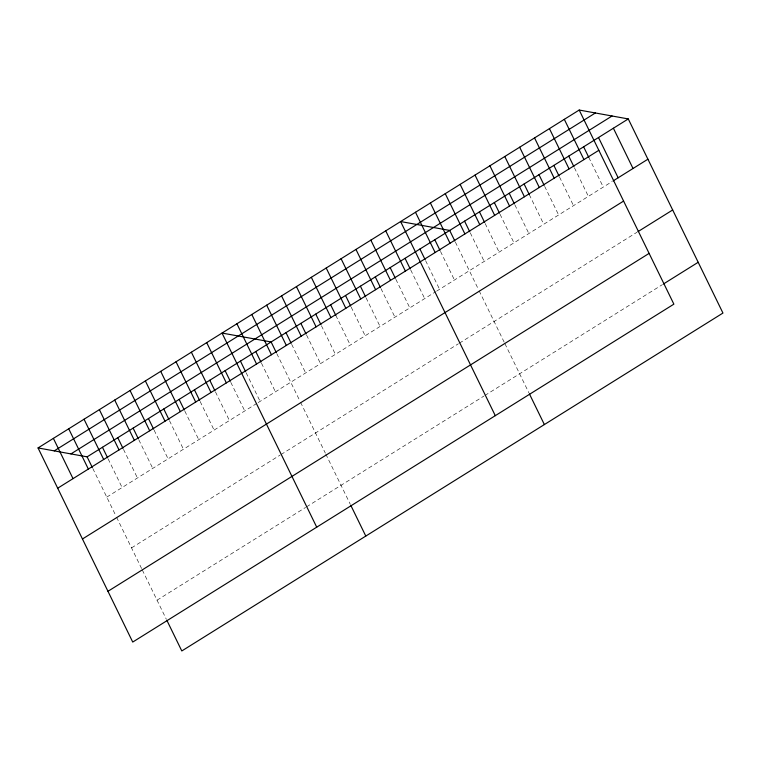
<?xml version="1.0" encoding="UTF-8"?>
<svg xmlns="http://www.w3.org/2000/svg" width="761" height="761" viewBox="0 0 761 761"><rect width="100%" height="100%" fill="white"/><g stroke="black" fill="none" stroke-linecap="round" stroke-linejoin="round"><path stroke-width="0.57" stroke-dasharray="3.81 2.85" d="M106.768 497.114L257.218 403.168M258.179 402.569L435.606 291.777M436.595 291.159L612.196 181.508M131.529 547.882L280.067 455.135M281.018 454.536L458.379 343.782M459.378 343.163L636.957 232.276M157.042 600.191L305.58 507.444M306.531 506.845L483.891 396.091M484.89 395.473L662.47 284.585M588.795 157.413L603.264 187.082M574.431 167.762L588.386 196.376M559.554 177.056L573.509 205.66M544.667 186.35L558.622 214.954M529.266 194.578L543.744 224.248M514.902 204.928L528.857 233.541M500.025 214.221L513.979 242.835M485.147 223.515L499.102 252.129M470.26 232.809L484.215 261.423M455.382 242.103L478.621 289.751M479.135 290.807L504.4 342.612M504.895 343.611L528.895 392.828M440.495 251.396L454.45 280M425.618 260.69L439.573 289.294M410.731 269.974L424.686 298.588M395.853 279.268L409.808 307.882M380.976 288.562L394.93 317.175M366.089 297.855L380.043 326.469M351.211 307.149L365.166 335.763M335.81 315.377L350.279 345.056M321.446 325.737L335.401 354.341M306.569 335.03L320.524 363.634M291.682 344.314L305.637 372.928M276.804 353.608L300.043 401.266M300.557 402.322L325.327 453.109M325.822 454.117L350.317 504.343M261.47 363.187L275.425 391.791M246.136 372.757L260.091 401.37M230.802 382.336L244.757 410.94M215.477 391.905L229.422 420.519M200.143 401.485L214.098 430.089M184.809 411.054L198.764 439.668M169.475 420.633L183.43 449.237M154.141 430.203L168.095 458.816M138.806 439.782L152.761 468.386M123.482 449.351L137.437 477.965M108.148 458.921L122.102 487.535M92.813 468.5L116.053 516.148M116.566 517.204L141.831 569.009M142.326 570.018L166.326 619.235"/><path stroke-width="1.14" d="M579.197 110.041L673.875 304.153L132.728 642.065L38.05 447.944L579.197 110.041L628.272 118.935L722.95 313.056L181.803 650.959L166.849 620.291M54.25 450.883L595.387 112.97M70.935 453.908L612.072 115.995M38.05 447.944L87.125 456.847L628.272 118.935M57.693 488.21L598.831 150.307M613.185 180.88L647.915 159.201M82.454 538.988L623.592 201.075M637.946 231.658L672.676 209.969M107.967 591.297L649.114 253.384M663.468 283.967L698.189 262.279M613.395 128.229L633.028 168.495M598.507 137.522L618.151 177.789M583.63 146.816L588.795 157.413M564.31 119.334L583.953 159.601M568.743 156.1L573.918 166.697M549.432 128.619L569.066 168.894M553.865 165.394L559.031 175.991M534.545 137.912L554.189 178.179M538.978 174.688L544.153 185.284M519.668 147.206L539.311 187.472M524.101 183.981L529.266 194.578M504.79 156.5L524.424 196.766M509.223 193.275L514.388 203.872M489.903 165.793L509.547 206.06M494.336 202.569L499.511 213.166M475.026 175.087L494.66 215.353M479.459 211.862L484.624 222.459M460.139 184.381L479.782 224.647M464.571 221.156L469.746 231.753M445.261 193.674L464.904 233.941M454.859 241.037L449.694 230.44L400.619 221.546L495.297 415.668M529.409 393.894L544.372 424.562M430.384 202.959L450.017 243.235M434.816 239.734L439.982 250.331M415.496 212.252L435.14 252.519M419.929 249.028L425.104 259.625M405.052 258.321L410.217 268.918M385.732 230.84L405.375 271.106M390.165 267.615L395.34 278.212M370.854 240.134L390.498 280.4M375.287 276.909L380.452 287.506M355.967 249.427L375.611 289.694M360.41 286.203L365.575 296.8M341.09 258.721L360.733 298.987M345.523 295.487L350.688 306.084M326.212 268.015L345.846 308.281M330.645 304.781L335.81 315.377M311.325 277.299L330.968 317.575M315.758 314.074L320.933 324.671M296.448 286.593L316.091 326.859M300.88 323.368L306.046 333.965M281.56 295.886L301.204 336.153M286.003 332.662L291.168 343.259M266.683 305.18L286.326 345.446M276.281 352.552L271.116 341.955L222.041 333.061L316.719 527.173M350.831 505.399L365.794 536.077M251.805 314.474L271.439 354.74M255.782 351.525L260.956 362.122M236.918 323.767L256.562 364.034M240.447 361.104L245.622 371.701M225.123 370.674L230.288 381.271M206.707 342.631L226.35 382.897M209.789 380.253L214.954 390.85M191.372 352.21L211.016 392.476M194.455 389.822L199.62 400.419M176.038 361.779L195.682 402.046M179.12 399.401L184.295 409.998M160.714 371.358L180.347 411.625M163.786 408.971L168.961 419.568M145.38 380.928L165.013 421.194M148.462 418.55L153.627 429.147M130.045 390.498L149.689 430.774M133.127 428.12L138.293 438.716M114.711 400.077L134.355 440.343M117.793 437.699L122.959 448.296M99.377 409.646L119.02 449.922M102.459 447.268L107.624 457.865M84.043 419.225L103.686 459.492M87.125 456.847L92.3 467.444M68.718 428.795L88.352 469.071M53.384 438.374L73.018 478.64"/></g></svg>
